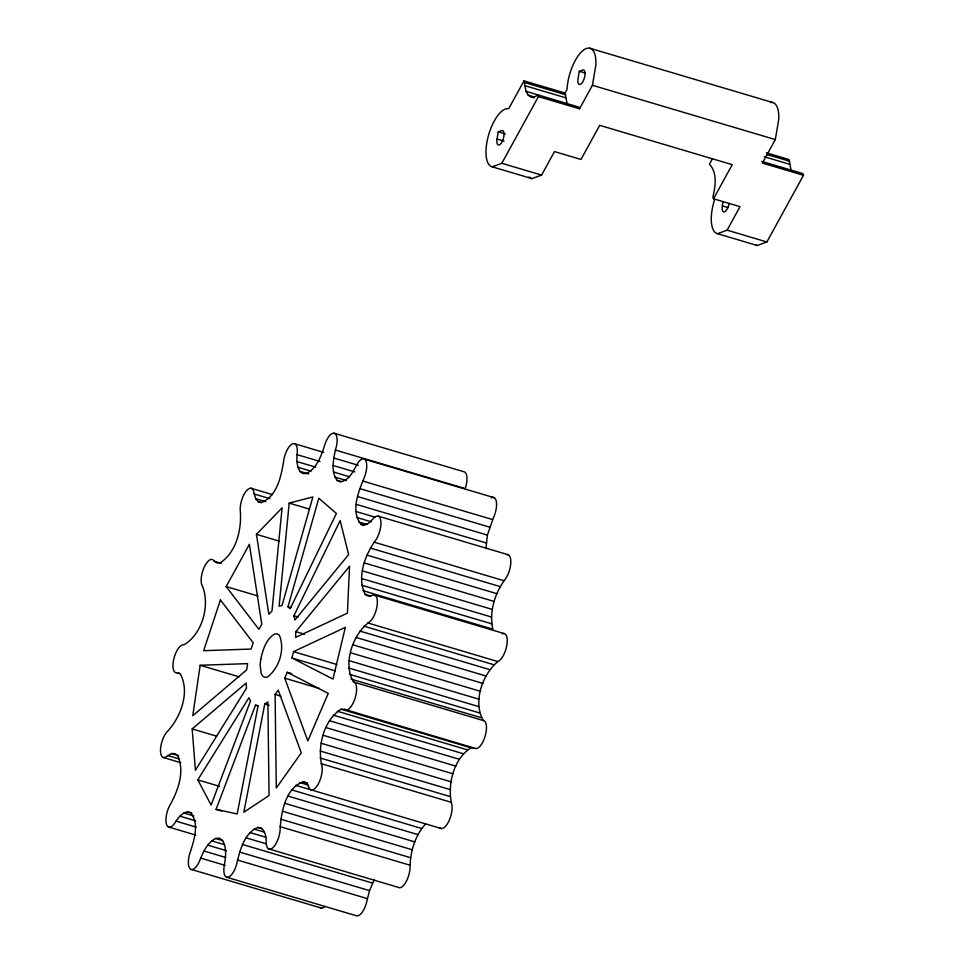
<?xml version="1.0" encoding="UTF-8"?>
<svg xmlns="http://www.w3.org/2000/svg" width="964" height="964" viewBox="0 0 964 964"><rect width="100%" height="100%" fill="white"/><g stroke="black" fill="none" stroke-linecap="round" stroke-linejoin="round"><path stroke-width="1.45" d="M334.134 433.222A14.544 5.856 -73.5 0 1 335.882 448.465L335.388 450.043L465.263 488.603L465.757 487.013A14.544 5.856 -73.5 0 0 464.009 471.77L334.134 433.222A14.544 5.856 -73.5 0 0 324.434 445.946C321.048 456.334 316.722 468.637 306.142 473.601L302.72 473.517L299.937 471.36C296.611 465.913 296.599 459.226 297.189 453.068A14.544 5.856 -73.5 0 0 291.634 444.32A14.544 5.856 -73.5 0 0 283.488 462.154C281.066 476.879 276.776 496.593 261.34 502.581L258.147 501.654L255.665 498.713L253.942 492.688A14.544 5.856 -73.5 0 0 245.567 491.953A14.544 5.856 -73.5 0 0 240.373 511.8C241.578 529.947 236.337 551.914 220.539 562.639L217.02 562.964L213.647 560.482A14.544 5.856 -73.5 0 0 203.886 567.868A14.544 5.856 -73.5 0 0 202.548 586.305C210.116 605.645 202.283 634.107 183.931 644.808L183.268 644.711A14.544 5.856 -73.5 0 0 173.797 658.966A14.544 5.856 -73.5 0 0 176.557 672.8L180.172 673.499M177.28 672.643L180.352 673.981C190.089 692.019 180.931 716.481 168.037 730.82A14.544 5.856 -73.5 0 0 160.518 749.474A14.544 5.856 -73.5 0 0 166.88 756.306L171.508 753.535L174.93 753.631L177.725 755.776C184.859 771.308 178.328 789.805 170.616 803.928A14.544 5.856 -73.5 0 0 166.326 823.738A14.544 5.856 -73.5 0 0 175.207 822.4C178.099 817.821 181.835 812.857 187.498 811.833L190.691 812.748C199.44 823.581 194.27 839.439 190.535 851.381A14.544 5.856 -73.5 0 0 190.233 868.938A14.544 5.856 -73.5 0 0 200.09 859.659C203.344 851.574 207.477 842.681 215.575 838.475L219.093 838.15L222.033 839.897C227.034 847.187 225.745 856.755 224.371 864.985A14.544 5.856 -73.5 0 0 228.094 877.24A14.544 5.856 -73.5 0 0 237.228 861.623C240.361 848.995 244.699 833.041 257.75 827.461L261.063 827.968C265.546 831.221 266.16 837.258 266.257 842.379A14.544 5.856 -73.5 0 0 273.378 847.223A14.544 5.856 -73.5 0 0 280.199 827.968C281.331 811.387 285.693 787.913 303.286 781.78L306.359 783.117L308.95 787.468A14.544 5.856 -73.5 0 0 318.228 784.069A14.544 5.856 -73.5 0 0 321.566 764.5C317.638 745.256 323.82 720.204 341.099 709.239L344.522 709.335L474.963 748.317A14.544 5.856 -73.5 0 0 484.796 737.243A14.544 5.856 -73.5 0 0 484.061 720.759L353.547 682.018C342.642 663.594 352.463 635.481 368.393 622.684A14.544 5.856 -73.5 0 0 377.081 605.862A14.544 5.856 -73.5 0 0 372.417 595.306L368.115 596.114L365.175 594.366C356.716 577.34 364.729 555.975 374.863 541.298A14.544 5.856 -73.5 0 0 380.901 521.632A14.544 5.856 -73.5 0 0 373.104 518.825L368.368 523.44L364.597 525.006L361.283 524.5C350.607 512.185 358.006 493.014 363.368 479.674A14.544 5.856 -73.5 0 0 365.705 460.563A14.544 5.856 -73.5 0 0 356.126 465.998C352.704 472.468 348.39 480.819 340.304 481.759L337.231 480.421C330.604 471.806 333.448 459.828 335.388 450.043M439.813 827.727A14.544 5.856 -73.5 0 0 448.899 821.051A14.544 5.856 -73.5 0 0 451.441 803.048C447.513 783.804 453.695 758.752 470.974 747.799L474.396 747.883M485.977 548.661L487.398 535.104L493.243 518.222A14.544 5.856 -73.5 0 0 496.508 502.678A14.544 5.856 -73.5 0 0 491.279 497.882M295.864 631.637L295.599 637.421L347.414 613.152L349.534 566.242L295.864 631.637L304.516 634.204M483.422 720.566C472.517 702.154 482.337 674.029 498.268 661.244A14.544 5.856 -73.5 0 0 506.956 644.422A14.544 5.856 -73.5 0 0 502.292 633.854M268.402 848.79L398.277 887.338A14.544 5.856 -73.5 0 0 405.904 882.108A14.544 5.856 -73.5 0 0 410.074 866.516C410.387 851.236 415.219 835.33 425.63 823.859M289.2 503.112L279.114 606.26L282.03 605.5L312.878 496.918L289.2 503.112L309.408 509.1M363.03 590.667L492.905 629.215C488.929 612.236 494.689 593.704 504.738 579.858A14.544 5.856 -73.5 0 0 510.763 563.386A14.544 5.856 -73.5 0 0 506.558 554.674M200.175 665.268L192.776 715.686L246.7 669.847L247.615 663.63L200.175 665.268L239.144 676.836M374.249 879.734L369.525 890.628L367.103 900.183A14.544 5.856 -73.5 0 1 356.403 915.764L226.528 877.204M497.038 139.033L498.268 131.851L501.666 130.598A7.555 3.037 -73.5 0 1 503.847 136.526A7.555 3.037 -73.5 0 1 499.219 144.962A7.555 3.037 -73.5 0 1 497.038 139.033L504.136 141.142M579.28 71.312L578.051 78.494A7.555 3.037 -73.5 0 0 580.232 84.422A7.555 3.037 -73.5 0 0 584.859 75.987A7.555 3.037 -73.5 0 0 582.678 70.059L579.28 71.312L585.04 73.011M565.073 93.062L523.994 80.868L525.97 91.291L528.212 95.183L531.297 97.015L534.996 96.665L537.816 94.93L538.43 96.605L579.521 108.799L592.426 85.29L595.885 64.974A30.197 12.146 -73.5 0 0 582.654 50.791A30.197 12.146 -73.5 0 0 567.037 89.495L565.073 93.062L567.049 103.485M729.146 203.416A7.555 3.037 -73.5 0 1 724.518 211.839A7.555 3.037 -73.5 0 1 722.337 205.91L723.06 201.597M714.613 199.536A30.197 12.146 -73.5 0 0 717.493 233.698L757.246 245.507L766.874 241.964L803.482 175.291L762.404 163.097L775.309 139.575L778.767 119.271A30.197 12.146 -73.5 0 0 770.405 102.485M264.763 703.997L243.844 812.218L269.064 795.505L267.884 701.937L264.763 703.997L269.101 705.274M291.984 658.014L293.514 651.64L345.329 627.359L332.978 679.066L291.984 658.014L335.279 670.872M287.983 606.802L318.819 498.231L336.412 513.463L290.152 608.682L287.983 606.802L290.863 607.657M216.081 809.338L255.496 705.166L258.099 705.732L237.168 813.965L216.081 809.338L221.853 811.049M287.26 672.318L328.254 693.369L307.829 740.918L284.742 678.186L287.26 672.318L291.598 673.607M293.9 615.779L340.159 520.56L348.631 554.577L294.948 619.973L293.9 615.779L298.225 617.056M226.178 586.558L249.387 544.262L261.786 624.166L258.93 629.384L226.178 586.558L257.918 595.981M523.994 80.868L508.691 108.739A30.197 12.146 -73.5 0 0 488.555 135.177A30.197 12.146 -73.5 0 0 492.194 166.82L531.947 178.617L541.587 175.087L554.493 151.577L580.991 159.446L599.716 125.332L732.242 164.675L713.517 198.789L740.027 206.657L727.121 230.167L717.493 233.698M492.194 166.82L501.822 163.29L538.43 96.605M712.227 159.12L709.444 164.181L711.396 166.652C717.288 175.629 715.083 187.257 712.902 197.114L713.517 198.789M197.801 779.864L248.893 697.767L250.532 700.876L211.116 805.048L197.801 779.864L219.455 786.299M275.114 694.454L278.198 690.116L301.274 752.848L276.294 788.022L275.114 694.454L280.886 696.165M256.436 534.345L282.091 507.823L272.005 610.971L268.836 614.249L256.436 534.345L279.524 541.202M192.185 728.917L246.109 683.066L246.507 688.176L195.415 770.284L192.185 728.917L216.707 736.195M353.547 682.018L354.186 682.199A14.544 5.856 -73.5 0 1 354.921 698.695A14.544 5.856 -73.5 0 1 345.088 709.757L344.522 709.335M589.715 48.2L772.598 102.485M592.426 85.29L775.309 139.575M766.38 152.83L789.046 159.554L791.022 169.977M524.609 82.555L565.699 94.749M766.995 154.505L789.661 161.229M524.693 85.615L565.784 97.81M764.247 156.734L789.745 164.302M525.97 91.291L578.894 107.125L579.521 108.799M761.789 161.41L802.867 173.604L803.482 175.291M528.212 95.183L533.887 96.858M531.297 97.015L534.128 97.858M498.268 131.851L505.365 133.96M722.337 205.91L728.013 207.597M501.822 163.29L541.587 175.087M727.121 230.167L766.874 241.964M364.573 459.213L494.448 497.773M294.888 443.826L323.747 452.393M333.749 457.996L358.283 465.287M296.972 454.622L320.06 461.479M333.122 465.492L354.764 471.914M333.508 471.999L349.39 476.71M296.96 461.587L315.71 467.154M362.657 481.012L492.532 519.56M334.918 477.096L346.462 480.518M297.96 467.299L310.95 471.143M337.231 480.421L341.569 481.711M359.692 488.579L489.567 527.127M299.937 471.36L308.588 473.939M357.524 496.544L487.398 535.104M356.282 504.377L486.157 542.937M378.25 516.162L508.124 554.71M356.053 511.535L374.815 517.102M356.861 517.523L371.297 521.813M250.833 488.206L272.475 494.628M358.644 521.958L367.308 524.524M361.283 524.5L364.175 525.356M254.062 493.954L269.944 498.665M255.665 498.713L265.763 501.714M258.147 501.654L261.027 502.509M374.068 542.154L503.943 580.714M370.297 548.034L500.171 586.594M366.959 555.107L496.834 593.667M364.296 562.904L494.171 601.464M362.476 570.881L492.351 609.441M361.633 578.508L491.507 617.056M361.825 585.256L491.7 623.804M374.08 594.957L503.955 633.517M365.175 594.366L370.947 596.077M214.08 561.217L221.298 563.362M367.658 622.925L497.532 661.473M363.717 626.094L493.592 664.642M359.801 631.046L489.676 669.594M356.162 637.457L486.037 676.005M353.077 644.88L482.952 683.428M350.727 652.809L480.602 691.369M349.293 660.714L479.168 699.274M293.514 651.64L336.798 664.485M348.86 668.04L478.734 706.6M349.462 674.306L479.337 712.866M351.065 679.078L480.94 717.626M284.742 678.186L319.373 688.465M341.099 709.239L470.974 747.799M337.267 711.227L467.142 749.775M333.303 715.143L463.178 753.691M329.471 720.723L459.346 759.283M255.496 705.166L258.376 706.022M326.037 727.591L455.912 766.151M323.217 735.291L453.092 773.839M321.217 743.28L451.092 781.828M320.181 751.016L450.055 789.564M320.156 757.969L450.031 796.529M321.169 763.681L451.044 802.241M303.286 781.78L307.612 783.069M299.671 782.527L308.323 785.094M295.755 785.311L441.163 828.522M171.508 753.535L178.726 755.68M291.815 789.926L421.69 828.486M167.688 755.523L179.232 758.945M163.494 757.547L180.81 762.693M288.103 796.083L417.978 834.631M284.886 803.337L414.761 841.897M282.38 811.218L412.255 849.766M280.753 819.171L410.628 857.719M280.114 826.654L409.989 865.214M257.75 827.461L262.075 828.751M253.99 829.04L264.088 832.028M187.498 811.833L191.824 813.11M250.025 832.583L265.907 837.294M183.799 812.989L193.897 815.99M179.858 816.159L195.728 820.87M246.145 837.861L266.353 843.861M175.942 821.111L196.138 827.112M242.603 844.512L372.478 883.06M215.575 838.475L222.78 840.62M168.363 826.943L195.776 835.089M211.694 840.861L224.684 844.717M239.65 852.08L369.525 890.628M207.742 845.139L226.492 850.706M237.469 860.045L367.344 898.605M203.958 851.007L225.612 857.442M200.633 858.093L225.154 865.371M191.643 869.552L321.518 908.112M531.947 178.617A30.197 12.146 -73.5 0 1 529.152 176.954M757.246 245.507A30.197 12.146 -73.5 0 1 755.306 244.603M324.976 906.485A14.544 5.856 -73.5 0 1 320.108 907.498M260.75 659.328L260.147 664.786L261.148 673.475L262.678 676.113L264.775 677.367L267.293 677.126C279.307 668.257 285.368 648.868 279.247 635.059L277.15 633.806L274.632 634.047C265.895 639.18 262.847 650.037 260.75 659.328M220.419 599.957L203.657 650.7L251.098 649.049L253.171 642.783L220.419 599.957"/></g></svg>
